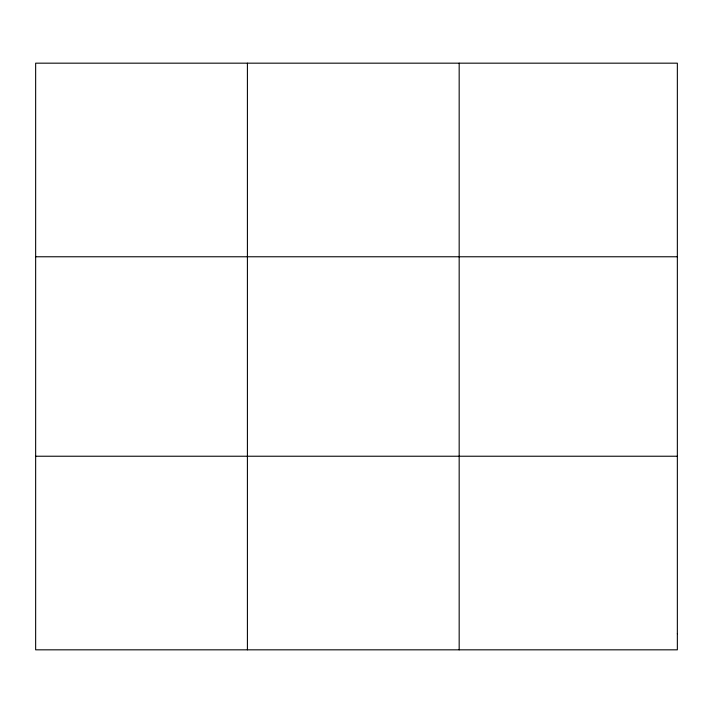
<?xml version="1.0" encoding="UTF-8"?>
<svg xmlns="http://www.w3.org/2000/svg" width="713" height="713" viewBox="0 0 713 713"><rect width="100%" height="100%" fill="white"/><g stroke="black" fill="none" stroke-linecap="round" stroke-linejoin="round"><path stroke-width="1.07" d="M247.411 63.172L247.411 649.828M459.172 63.172L459.172 649.828M35.65 256.769L677.35 256.769M35.65 456.231L677.35 456.231M677.35 633.697L677.35 649.828L35.65 649.828L35.65 63.172L677.35 63.172L677.35 633.697"/></g></svg>
